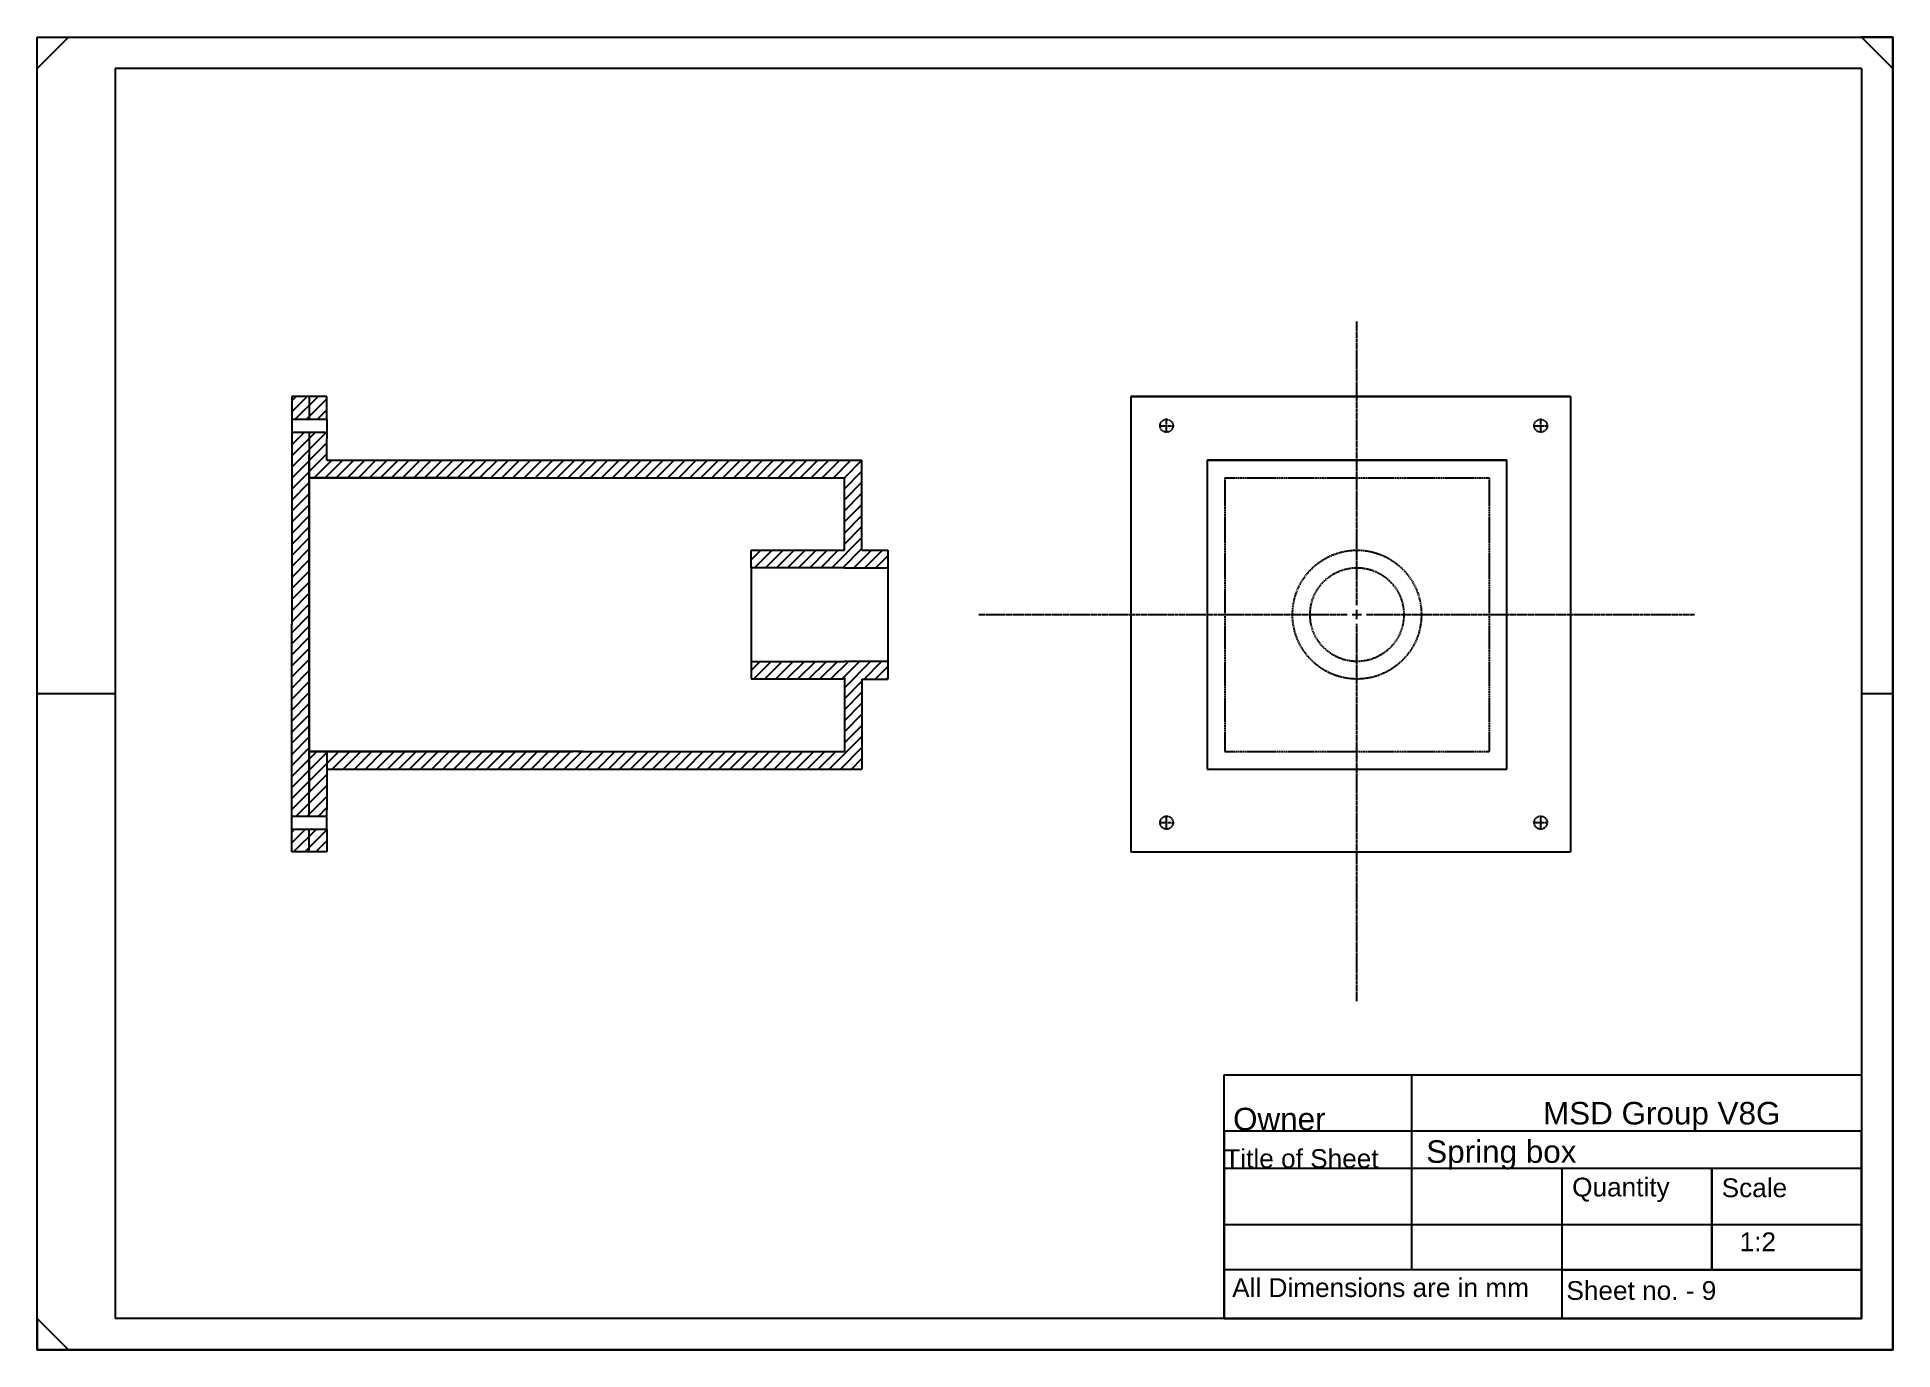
# Model space of a CAD drawing. Header units: millimetres. Extents: x 2421 to 3015, y 1590 to 2010.
import ezdxf

# ---------------------------------------------------------------- set-up
doc = ezdxf.new("R2010")
doc.units = ezdxf.units.MM
doc.linetypes.add('CENTER2', pattern=[1.125, 0.75, -0.125, 0.125, -0.125])
doc.linetypes.add('HIDDEN', pattern=[0.375, 0.25, -0.125])
doc.styles.get("Standard").update_dxf_attribs({"font": 'arial.ttf'})

# ---------------------------------------------------------------- blocks, each defined once
blk = doc.blocks.new('*U8')
at = {"color": 0, "linetype": 'CENTER2', "transparency": 16777216}
for p, q in [((0, 3), (0, 93.75)), ((-121.09, 0), (-3, 0)), ((3, 0), (108.03, 0)), ((0, -123.65), (0, -3))]:
    blk.add_line(p, q, dxfattribs=at)
at = {"color": 0, "linetype": 'Continuous', "transparency": 16777216}
for p, q in [((-1.5, 0), (1.5, 0)), ((0, -1.5), (0, 1.5))]:
    blk.add_line(p, q, dxfattribs=at)
blk = doc.blocks.new('*U10')
at = {"color": 0, "linetype": 'CENTER2', "transparency": 16777216}
for p, q in [((-2.2036, 0), (-0.41672, 0)), ((0, 0.41672), (0, 2.2036)), ((0.41672, 0), (2.2036, 0)), ((0, -2.2036), (0, -0.41672))]:
    blk.add_line(p, q, dxfattribs=at)
at = {"color": 0, "linetype": 'Continuous', "transparency": 16777216}
for p, q in [((-0.20836, 0), (0.20836, 0)), ((0, -0.20836), (0, 0.20836))]:
    blk.add_line(p, q, dxfattribs=at)
blk = doc.blocks.new('*U11')
at = {"color": 0, "linetype": 'CENTER2', "transparency": 16777216}
for p, q in [((-2.2036, 0), (-0.41672, 0)), ((0, 0.41672), (0, 2.2036)), ((0.41672, 0), (2.2036, 0)), ((0, -2.2036), (0, -0.41672))]:
    blk.add_line(p, q, dxfattribs=at)
at = {"color": 0, "linetype": 'Continuous', "transparency": 16777216}
for p, q in [((-0.20836, 0), (0.20836, 0)), ((0, -0.20836), (0, 0.20836))]:
    blk.add_line(p, q, dxfattribs=at)
blk = doc.blocks.new('*U12')
at = {"color": 0, "linetype": 'CENTER2', "transparency": 16777216}
for p, q in [((-2.2036, 0), (-0.41672, 0)), ((0, 0.41672), (0, 2.2036)), ((0.41672, 0), (2.2036, 0)), ((0, -2.2036), (0, -0.41672))]:
    blk.add_line(p, q, dxfattribs=at)
at = {"color": 0, "linetype": 'Continuous', "transparency": 16777216}
for p, q in [((-0.20836, 0), (0.20836, 0)), ((0, -0.20836), (0, 0.20836))]:
    blk.add_line(p, q, dxfattribs=at)
blk = doc.blocks.new('*U13')
at = {"color": 0, "linetype": 'CENTER2', "transparency": 16777216}
for p, q in [((-2.2036, 0), (-0.41672, 0)), ((0, 0.41672), (0, 2.2036)), ((0.41672, 0), (2.2036, 0)), ((0, -2.2036), (0, -0.41672))]:
    blk.add_line(p, q, dxfattribs=at)
at = {"color": 0, "linetype": 'Continuous', "transparency": 16777216}
for p, q in [((-0.20836, 0), (0.20836, 0)), ((0, -0.20836), (0, 0.20836))]:
    blk.add_line(p, q, dxfattribs=at)

msp = doc.modelspace()

# ---------------------------------------------------------------- hatches: boundary and pattern name
at = {"linetype": 'HIDDEN', "true_color": 0xffffff}
h = msp.add_hatch(dxfattribs=at)
h.set_pattern_fill('ANSI31', scale=20)
h.set_pattern_definition([(45, (-1224.675, 2080.348), (-1.767767, 1.767767), [])])
h.paths.add_polyline_path([(2684.84, 1874.52), (2513.58, 1874.52), (2513.58, 1881.41), (2513.58, 1883.42), (2507.95, 1883.42), (2507.95, 1868.89), (2563.62, 1868.91), (2595.55, 1868.89), (2679.21, 1868.89), (2679.21, 1845.72), (2649.41, 1845.72), (2649.41, 1840.09), (2679.22, 1840.09), (2693.11, 1840.09), (2693.11, 1845.72), (2684.84, 1845.72)])
h.paths.add_polyline_path([(2684.84, 1804.47), (2693.11, 1804.47), (2693.11, 1810.09), (2679.22, 1810.09), (2649.41, 1810.12), (2649.41, 1804.49), (2679.21, 1804.49), (2679.21, 1781.29), (2595.55, 1781.29), (2593.94, 1781.29), (2513.58, 1781.29), (2513.58, 1775.67), (2684.84, 1775.67)])
h.paths.add_polyline_path([(2507.95, 1876.12), (2507.95, 1883.42), (2502.33, 1883.42), (2502.33, 1822.02), (2502.33, 1760.61), (2507.95, 1760.61)])
h.paths.add_polyline_path([(2513.58, 1776.1), (2513.58, 1781.29), (2509.56, 1781.29), (2507.95, 1781.29), (2507.95, 1760.61), (2513.58, 1760.61), (2513.58, 1762.63)])
h.paths.add_polyline_path([(2513.58, 1754.43), (2513.58, 1756.45), (2507.95, 1756.45), (2507.95, 1749.16), (2513.58, 1749.16)])
h.paths.add_polyline_path([(2507.95, 1756.45), (2502.33, 1756.45), (2502.33, 1749.16), (2507.95, 1749.16)])
h.paths.add_polyline_path([(2507.95, 1894.88), (2502.33, 1894.88), (2502.33, 1887.59), (2507.95, 1887.59)])
h.paths.add_polyline_path([(2513.58, 1894.88), (2507.95, 1894.88), (2507.95, 1887.59), (2513.58, 1887.59), (2513.58, 1889.6)])

# ---------------------------------------------------------------- linework, layer by layer
for p, q in [((2420.83, 1999.85), (2430.83, 2009.85)), ((3014.83, 1999.85), (3004.83, 2009.85)), ((2507.95, 1894.88), (2502.33, 1894.88)), ((2502.33, 1894.88), (2502.33, 1887.59)), ((2513.58, 1894.88), (2507.95, 1894.88)), ((2507.95, 1894.88), (2507.95, 1887.59)), ((2513.58, 1889.6), (2513.58, 1894.88)), ((2770.87, 1894.88), (2911.59, 1894.88)), ((2911.59, 1894.88), (2770.87, 1894.88)), ((2770.87, 1894.88), (2770.87, 1749.16)), ((2911.59, 1894.88), (2911.59, 1749.16)), ((2513.58, 1887.59), (2513.58, 1889.6)), ((2502.33, 1887.59), (2513.58, 1887.59)), ((2502.33, 1887.59), (2502.33, 1883.42)), ((2502.33, 1883.42), (2502.33, 1822.02)), ((2502.33, 1883.42), (2513.58, 1883.42)), ((2507.95, 1883.42), (2507.95, 1767.92)), ((2513.58, 1887.59), (2513.58, 1883.42)), ((2513.58, 1883.42), (2513.58, 1881.41)), ((2513.58, 1874.52), (2513.58, 1881.41)), ((2507.95, 1760.61), (2507.95, 1876.12)), ((2513.58, 1874.52), (2684.84, 1874.52)), ((2684.84, 1845.72), (2684.84, 1874.52)), ((2795.35, 1874.52), (2891.23, 1874.52)), ((2891.23, 1874.52), (2795.35, 1874.52)), ((2795.35, 1874.52), (2795.35, 1775.67)), ((2891.23, 1775.67), (2891.23, 1874.52)), ((2507.95, 1870.51), (2507.95, 1824.27)), ((2563.62, 1868.91), (2507.95, 1868.89)), ((2507.95, 1868.89), (2595.55, 1868.89)), ((2595.55, 1868.89), (2679.21, 1868.89)), ((2679.21, 1845.72), (2679.21, 1868.89)), ((2649.41, 1840.09), (2649.41, 1845.72)), ((2649.41, 1845.72), (2679.22, 1845.72)), ((2684.84, 1845.72), (2693.11, 1845.72)), ((2693.11, 1845.72), (2693.11, 1840.09)), ((2679.22, 1840.09), (2649.41, 1840.09)), ((2649.41, 1840.09), (2649.41, 1810.12)), ((2669.46, 1840.02), (2669.45, 1840.09)), ((2669.46, 1840.09), (2669.46, 1840.02)), ((2679.22, 1840.09), (2681.09, 1840.09)), ((2679.22, 1840.09), (2693.24, 1840.09)), ((2680.16, 1840.09), (2693.24, 1840.09)), ((2693.11, 1840.09), (2693.11, 1810.09)), ((2507.95, 1824.27), (2507.95, 1819.77)), ((2502.33, 1760.61), (2502.33, 1822.02)), ((2507.95, 1819.77), (2507.95, 1773.53)), ((2649.41, 1810.12), (2649.41, 1804.49)), ((2649.41, 1810.12), (2679.22, 1810.09)), ((2693.11, 1810.09), (2679.22, 1810.09)), ((2693.11, 1810.09), (2693.11, 1804.47)), ((2693.11, 1805.97), (2693.11, 1805.97)), ((2420.83, 1799.85), (2445.83, 1799.85)), ((2649.41, 1804.49), (2679.22, 1804.49)), ((2679.21, 1804.9), (2679.21, 1781.29)), ((2684.84, 1804.47), (2693.11, 1804.47)), ((2684.84, 1804.47), (2684.84, 1775.67)), ((3004.83, 1799.85), (3014.83, 1799.85)), ((2595.55, 1781.29), (2507.95, 1781.29)), ((2507.95, 1781.29), (2509.56, 1781.29)), ((2509.56, 1781.29), (2592.33, 1781.29)), ((2513.58, 1781.29), (2513.58, 1775.67)), ((2513.58, 1776.1), (2513.58, 1762.63)), ((2593.94, 1781.29), (2595.55, 1781.29)), ((2595.55, 1781.29), (2679.21, 1781.29)), ((2513.58, 1775.67), (2684.84, 1775.67)), ((2795.35, 1775.67), (2891.23, 1775.67)), ((2795.35, 1775.67), (2891.23, 1775.67)), ((2502.33, 1760.61), (2513.58, 1760.61)), ((2502.33, 1756.45), (2502.33, 1760.61)), ((2513.58, 1760.61), (2513.58, 1762.63)), ((2513.58, 1756.45), (2513.58, 1760.61)), ((2502.33, 1749.16), (2502.33, 1756.45)), ((2502.33, 1756.45), (2513.58, 1756.45)), ((2507.95, 1749.16), (2507.95, 1756.45)), ((2513.58, 1756.45), (2513.58, 1754.43)), ((2513.58, 1754.43), (2513.58, 1749.16)), ((2507.95, 1749.16), (2502.33, 1749.16)), ((2513.58, 1749.16), (2507.95, 1749.16)), ((2770.87, 1749.16), (2911.59, 1749.16)), ((2908.83, 1615.45), (2908.83, 1599.85)), ((2420.83, 1599.85), (2430.83, 1589.85))]:
    msp.add_line(p, q)
at = {"linetype": 'HIDDEN'}
for p, q in [((2800.98, 1868.89), (2885.61, 1868.89)), ((2800.98, 1868.89), (2800.98, 1781.29)), ((2885.61, 1868.89), (2885.61, 1781.29)), ((2800.98, 1781.29), (2885.61, 1781.29))]:
    msp.add_line(p, q, dxfattribs=at)
for points in [[(2420.83, 2009.85), (3014.83, 2009.85), (3014.83, 1589.85), (2420.83, 1589.85)], [(2800.83, 1677.85), (3004.83, 1677.85), (3004.83, 1599.85), (2800.83, 1599.85)], [(2800.83, 1599.85), (3004.83, 1599.85), (3004.83, 1659.85), (2800.83, 1659.85)], [(2800.83, 1599.85), (3004.83, 1599.85), (3004.83, 1647.85), (2800.83, 1647.85)], [(2956.83, 1647.85), (2908.83, 1647.85), (2908.83, 1615.45), (2956.83, 1615.45)], [(3004.83, 1647.85), (2956.83, 1647.85), (2956.83, 1615.45), (3004.83, 1615.45)], [(2800.83, 1599.85), (3004.83, 1599.85), (3004.83, 1629.85), (2800.83, 1629.85)], [(2800.83, 1599.85), (3004.83, 1599.85), (3004.83, 1615.45), (2800.83, 1615.45)]]:
    msp.add_lwpolyline(points, close=True)
for points in [[(3004.83, 1589.85), (3014.83, 1589.85), (3014.83, 2009.85), (3004.83, 2009.85)], [(2445.83, 1999.85), (2445.83, 1599.85)], [(3004.83, 1999.85), (2445.83, 1999.85)], [(3004.83, 1999.85), (3004.83, 1599.85)], [(2860.83, 1615.45), (2860.83, 1677.85), (3004.83, 1677.85), (3004.83, 1599.85), (2860.83, 1599.85)], [(2420.83, 1599.85), (2420.83, 1589.85), (3014.83, 1589.85), (3014.83, 1599.85)], [(3004.83, 1599.85), (2445.83, 1599.85)]]:
    msp.add_lwpolyline(points)
for centre, radius in [((2782.34, 1885.51), 2.08), ((2902.09, 1885.51), 2.08), ((2843.29, 1825.09), 20.62), ((2843.29, 1825.09), 15), ((2782.34, 1758.53), 2.08), ((2902.09, 1758.53), 2.08)]:
    msp.add_circle(centre, radius, dxfattribs=at)

# ---------------------------------------------------------------- block references
at = {"linetype": 'CENTER2'}
for name, p in [('*U8', (2843.29, 1825.09)), ('*U11', (2782.34, 1885.51)), ('*U10', (2902.09, 1885.51)), ('*U12', (2782.34, 1758.53)), ('*U13', (2902.09, 1758.53))]:
    msp.add_blockref(name, p, dxfattribs=at)

# ---------------------------------------------------------------- texts
at = {"attachment_point": 1}
for s, width, heights, insert, char_height in [('MSD Group V8G', 112.7393, [0], (2902.83, 1669.17), 7.2), (' Owner', 50.6176, [0], (2800.83, 1667.3), 7.2), ('Spring box', 138.9083, [0], (2865.46, 1656.89), 7.2), ('Title of Sheet', 54.7591, [0], (2800.83, 1654.05), 6), ('Quantity', 40.264, [0], (2912.16, 1644.94), 6), ('Scale', 41.4144, [0], (2960.02, 1644.71), 6), ('\\pxi-3,l4,t4;1:2', 40.9471, [0], (2959.76, 1627.42), 6), ('All Dimensions are in mm', 115.8459, [0], (2803.34, 1612.76), 6), ('Sheet no. - 9', 87.2004, [2.17], (2910.32, 1611.84), 6)]:
    msp.add_mtext_dynamic_manual_height_columns(s, width=width, gutter_width=15, heights=heights, dxfattribs=dict(at, insert=insert, char_height=char_height))

doc.saveas('drawing.dxf')
